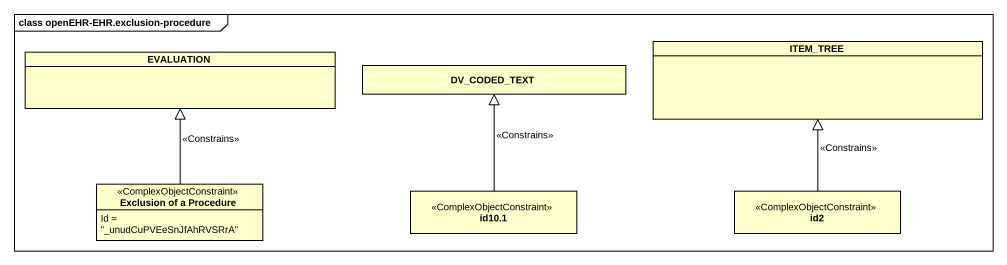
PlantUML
@startuml
mainframe class openEHR-EHR.exclusion-procedure
hide circle
hide empty members
class ITEM_TREE
class EVALUATION
class DV_CODED_TEXT
class "Exclusion of a Procedure" as Exclusion_of_a_Procedure <<ComplexObjectConstraint>> {
  Id = "_unudCuPVEeSnJfAhRVSRrA"
}
class "id10.1" as id10_1 <<ComplexObjectConstraint>>
class id2 <<ComplexObjectConstraint>>
Exclusion_of_a_Procedure -up-|> EVALUATION : <<Constrains>>
id10_1 -up-|> DV_CODED_TEXT : <<Constrains>>
id2 -up-|> ITEM_TREE : <<Constrains>>
@enduml
